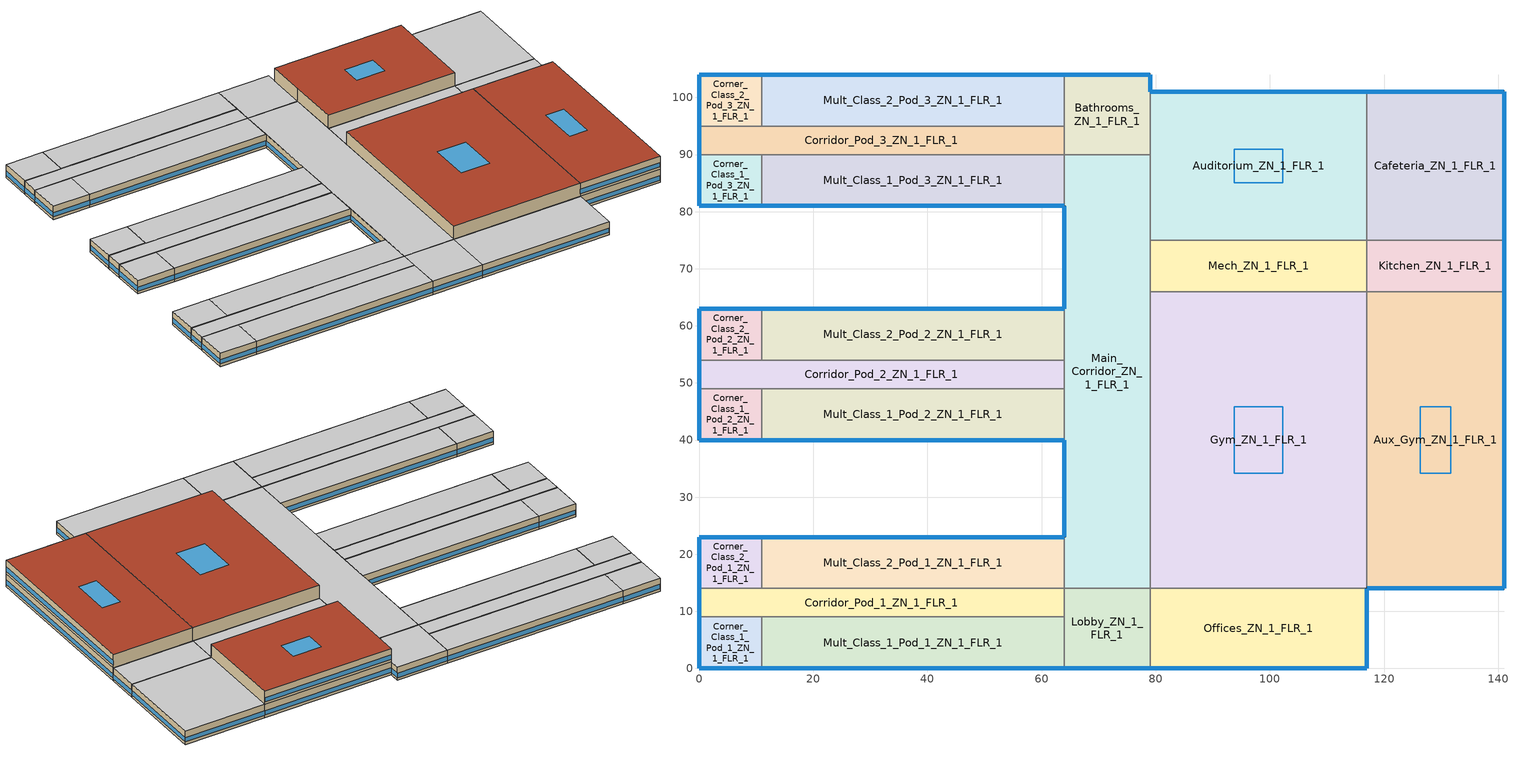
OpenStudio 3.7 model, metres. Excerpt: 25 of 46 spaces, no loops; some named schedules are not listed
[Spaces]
Kitchen_ZN_1_FLR_1
 floor foundation (BTAP-Grnd-Floor-Mass:U-0.757_std): 141,75 141,66 117,66 117,75 z0
 wall outside: 141,66 141,75 z0:4
 wall to Cafeteria_ZN_1_FLR_1: 141,75 117,75 z0:4
 wall to Aux_Gym_ZN_1_FLR_1: 117,66 141,66 z0:4
 wall to Mech_ZN_1_FLR_1: 117,75 117,66 z0:4
 window (BTAP-Ext-FixedWindow:U=0.220 SHGC=0.600): 141,66.03 141,74.97 z0.76:2.1
 ceiling to LIBRARY_MEDIA_CENTER_ZN_1_FLR_2: 141,66 141,75 117,75 117,66 z4
Gym_ZN_1_FLR_1
 floor foundation (BTAP-Grnd-Floor-Mass:U-0.757_std): 117,66 117,14 79,14 79,66 z0
 wall to Aux_Gym_ZN_1_FLR_1: 117,14 117,66 z4:8; 117,14 117,66 z0:4
 wall to Main_Corridor_ZN_1_FLR_1: 79,66 79,14 z0:4
 wall to Offices_ZN_1_FLR_1: 79,14 117,14 z0:4
 wall to Offices_ZN_1_FLR_2: 79,14 117,14 z4:8
 wall to Mech_ZN_1_FLR_2: 117,66 79,66 z4:8
 wall to Mech_ZN_1_FLR_1: 117,66 79,66 z0:4
 wall to Main_Corridor_ZN_1_FLR_2: 79,66 79,14 z4:8
 roof outside: 117,14 117,66 79,66 79,14 z8
 skylight (BTAP-Ext-Skylights:U=0.220 SHGC=0.600): 102.25,34.19 102.25,45.81 93.75,45.81 93.75,34.19 z8
Offices_ZN_1_FLR_1
 floor foundation (BTAP-Grnd-Floor-Mass:U-0.757_std): 117,14 117,0 79,0 79,14 z0
 wall outside: 79,0 117,0 117,14 z0:4
 wall to Lobby_ZN_1_FLR_1: 79,14 79,0 z0:4
 window (BTAP-Ext-FixedWindow:U=0.220 SHGC=0.600): 79.03,0 116.97,0 / 117,0.03 117,13.97 z0.76:2.1
 ceiling to Offices_ZN_1_FLR_2: 117,0 117,14 79,14 79,0 z4
Auditorium_ZN_1_FLR_1
 floor foundation (BTAP-Grnd-Floor-Mass:U-0.757_std): 117,101 117,75 79,75 79,101 z0
 wall outside: 117,101 79,101 z4:8; 117,101 79,101 z0:4
 wall to LIBRARY_MEDIA_CENTER_ZN_1_FLR_2: 117,75 117,101 z4:8
 wall to Main_Corridor_ZN_1_FLR_1: 79,90 79,75 z0:4
 wall to Cafeteria_ZN_1_FLR_1: 117,75 117,101 z0:4
 wall to Bathrooms_ZN_1_FLR_2: 79,101 79,90 z4:8
 wall to Bathrooms_ZN_1_FLR_1: 79,101 79,90 z0:4
 wall to Main_Corridor_ZN_1_FLR_2: 79,90 79,75 z4:8
 wall to Mech_ZN_1_FLR_2: 79,75 117,75 z4:8
 wall to Mech_ZN_1_FLR_1: 79,75 117,75 z0:4
 window (BTAP-Ext-FixedWindow:U=0.220 SHGC=0.600): 116.97,101 79.03,101 z0.76:2.1; 116.97,101 79.03,101 z4.76:6.1
 roof outside: 117,75 117,101 79,101 79,75 z8
 skylight (BTAP-Ext-Skylights:U=0.220 SHGC=0.600): 102.25,85.09 102.25,90.91 93.75,90.91 93.75,85.09 z8
Mult_Class_2_Pod_2_ZN_1_FLR_1
 floor foundation (BTAP-Grnd-Floor-Mass:U-0.757_std): 64,63 64,54 11,54 11,63 z0
 wall outside: 64,63 11,63 z0:4
 wall to Corner_Class_2_Pod_2_ZN_1_FLR_1: 11,63 11,54 z0:4
 wall to Corridor_Pod_2_ZN_1_FLR_1: 11,54 64,54 z0:4
 wall to Main_Corridor_ZN_1_FLR_1: 64,54 64,63 z0:4
 window (BTAP-Ext-FixedWindow:U=0.220 SHGC=0.600): 63.97,63 11.03,63 z0.76:2.1
 ceiling to Mult_Class_2_Pod_2_ZN_1_FLR_2: 64,54 64,63 11,63 11,54 z4
Aux_Gym_ZN_1_FLR_1
 floor foundation (BTAP-Grnd-Floor-Mass:U-0.757_std): 141,66 141,14 117,14 117,66 z0
 wall outside: 117,14 141,14 141,66 z0:4; 117,14 141,14 141,66 z4:8
 wall to LIBRARY_MEDIA_CENTER_ZN_1_FLR_2: 141,66 117,66 z4:8
 window (BTAP-Ext-FixedWindow:U=0.220 SHGC=0.600): 117.03,14 140.97,14 / 141,14.03 141,65.97 z0.76:2.1; 117.03,14 140.97,14 / 141,14.03 141,65.97 z4.76:6.1
 roof outside: 141,14 141,66 117,66 117,14 z8
 skylight (BTAP-Ext-Skylights:U=0.220 SHGC=0.600): 131.68,34.19 131.68,45.81 126.32,45.81 126.32,34.19 z8
Cafeteria_ZN_1_FLR_1
 floor foundation (BTAP-Grnd-Floor-Mass:U-0.757_std): 141,101 141,75 117,75 117,101 z0
 wall outside: 141,75 141,101 117,101 z0:4
 window (BTAP-Ext-FixedWindow:U=0.220 SHGC=0.600): 141,75.03 141,100.97 / 140.97,101 117.03,101 z0.76:2.1
 ceiling to LIBRARY_MEDIA_CENTER_ZN_1_FLR_2: 141,75 141,101 117,101 117,75 z4
Corner_Class_2_Pod_3_ZN_1_FLR_1
 floor foundation (BTAP-Grnd-Floor-Mass:U-0.757_std): 11,104 11,95 0,95 0,104 z0
 wall outside: 11,104 0,104 0,95 z0:4
 wall to Corridor_Pod_3_ZN_1_FLR_1: 0,95 11,95 z0:4
 wall to Mult_Class_2_Pod_3_ZN_1_FLR_1: 11,95 11,104 z0:4
 window (BTAP-Ext-FixedWindow:U=0.220 SHGC=0.600): 10.97,104 0.03,104 / 0,103.97 0,95.03 z0.76:2.1
 ceiling to Corner_Class_2_Pod_3_ZN_1_FLR_2: 11,95 11,104 0,104 0,95 z4
Mult_Class_1_Pod_1_ZN_1_FLR_1
 floor foundation (BTAP-Grnd-Floor-Mass:U-0.757_std): 64,9 64,0 11,0 11,9 z0
 wall outside: 11,0 64,0 z0:4
 wall to Lobby_ZN_1_FLR_1: 64,0 64,9 z0:4
 wall to Corner_Class_1_Pod_1_ZN_1_FLR_1: 11,9 11,0 z0:4
 wall to Corridor_Pod_1_ZN_1_FLR_1: 64,9 11,9 z0:4
 window (BTAP-Ext-FixedWindow:U=0.220 SHGC=0.600): 11.03,0 63.97,0 z0.76:2.1
 ceiling to Mult_Class_1_Pod_1_ZN_1_FLR_2: 64,0 64,9 11,9 11,0 z4
Corner_Class_1_Pod_1_ZN_1_FLR_1
 floor foundation (BTAP-Grnd-Floor-Mass:U-0.757_std): 11,9 11,0 0,0 0,9 z0
 wall outside: 0,9 0,0 11,0 z0:4
 wall to Corridor_Pod_1_ZN_1_FLR_1: 11,9 0,9 z0:4
 window (BTAP-Ext-FixedWindow:U=0.220 SHGC=0.600): 0.03,0 10.97,0 / 0,8.97 0,0.03 z0.76:2.1
 ceiling to Corner_Class_1_Pod_1_ZN_1_FLR_2: 11,0 11,9 0,9 0,0 z4
Corner_Class_1_Pod_2_ZN_1_FLR_1
 floor foundation (BTAP-Grnd-Floor-Mass:U-0.757_std): 11,49 11,40 0,40 0,49 z0
 wall outside: 0,49 0,40 11,40 z0:4
 wall to Mult_Class_1_Pod_2_ZN_1_FLR_1: 11,40 11,49 z0:4
 wall to Corridor_Pod_2_ZN_1_FLR_1: 11,49 0,49 z0:4
 window (BTAP-Ext-FixedWindow:U=0.220 SHGC=0.600): 0.03,40 10.97,40 / 0,48.97 0,40.03 z0.76:2.1
 ceiling to Corner_Class_1_Pod_2_ZN_1_FLR_2: 11,40 11,49 0,49 0,40 z4
Corridor_Pod_2_ZN_1_FLR_1
 floor foundation (BTAP-Grnd-Floor-Mass:U-0.757_std): 64,54 64,49 0,49 0,54 z0
 wall outside: 0,54 0,49 z0:4
 wall to Corner_Class_2_Pod_2_ZN_1_FLR_1: 11,54 0,54 z0:4
 wall to Main_Corridor_ZN_1_FLR_1: 64,49 64,54 z0:4
 wall to Mult_Class_1_Pod_2_ZN_1_FLR_1: 11,49 64,49 z0:4
 window (BTAP-Ext-FixedWindow:U=0.220 SHGC=0.600): 0,53.97 0,49.03 z0.76:2.11
 ceiling to Corridor_Pod_2_ZN_1_FLR_2: 64,49 64,54 0,54 0,49 z4
Corridor_Pod_1_ZN_1_FLR_1
 floor foundation (BTAP-Grnd-Floor-Mass:U-0.757_std): 64,14 64,9 0,9 0,14 z0
 wall outside: 0,14 0,9 z0:4
 wall to Mult_Class_2_Pod_1_ZN_1_FLR_1: 64,14 11,14 z0:4
 wall to Corner_Class_2_Pod_1_ZN_1_FLR_1: 11,14 0,14 z0:4
 wall to Lobby_ZN_1_FLR_1: 64,9 64,14 z0:4
 window (BTAP-Ext-FixedWindow:U=0.220 SHGC=0.600): 0,13.97 0,9.03 z0.76:2.11
 ceiling to Corridor_Pod_1_ZN_1_FLR_2: 64,9 64,14 0,14 0,9 z4
Main_Corridor_ZN_1_FLR_1
 floor foundation (BTAP-Grnd-Floor-Mass:U-0.757_std): 79,90 79,14 64,14 64,90 z0
 wall outside: 64,81 64,63 / 64,40 64,23 z0:4
 wall to Mult_Class_2_Pod_1_ZN_1_FLR_1: 64,23 64,14 z0:4
 wall to Lobby_ZN_1_FLR_1: 64,14 79,14 z0:4
 wall to Mult_Class_1_Pod_3_ZN_1_FLR_1: 64,90 64,81 z0:4
 wall to Mech_ZN_1_FLR_1: 79,66 79,75 z0:4
 wall to Mult_Class_1_Pod_2_ZN_1_FLR_1: 64,49 64,40 z0:4
 wall to Bathrooms_ZN_1_FLR_1: 79,90 64,90 z0:4
 window (BTAP-Ext-FixedWindow:U=0.220 SHGC=0.600): 64,39.97 64,23.03 / 64,80.97 64,63.03 z0.76:2.1
 ceiling to Main_Corridor_ZN_1_FLR_2: 79,14 79,90 64,90 64,14 z4
Bathrooms_ZN_1_FLR_1
 floor foundation (BTAP-Grnd-Floor-Mass:U-0.757_std): 79,104 79,90 64,90 64,104 z0
 wall outside: 79,101 79,104 64,104 z0:4
 wall to Corridor_Pod_3_ZN_1_FLR_1: 64,95 64,90 z0:4
 wall to Mult_Class_2_Pod_3_ZN_1_FLR_1: 64,104 64,95 z0:4
 window (BTAP-Ext-FixedWindow:U=0.220 SHGC=0.600): 79,101.03 79,103.97 z0.76:2.12; 78.97,104 64.03,104 z0.76:2.1
 ceiling to Bathrooms_ZN_1_FLR_2: 79,90 79,104 64,104 64,90 z4
Corridor_Pod_3_ZN_1_FLR_1
 floor foundation (BTAP-Grnd-Floor-Mass:U-0.757_std): 64,95 64,90 0,90 0,95 z0
 wall outside: 0,95 0,90 z0:4
 wall to Mult_Class_1_Pod_3_ZN_1_FLR_1: 11,90 64,90 z0:4
 wall to Corner_Class_1_Pod_3_ZN_1_FLR_1: 0,90 11,90 z0:4
 wall to Mult_Class_2_Pod_3_ZN_1_FLR_1: 64,95 11,95 z0:4
 window (BTAP-Ext-FixedWindow:U=0.220 SHGC=0.600): 0,94.97 0,90.03 z0.76:2.11
 ceiling to Corridor_Pod_3_ZN_1_FLR_2: 64,90 64,95 0,95 0,90 z4
Mult_Class_1_Pod_3_ZN_1_FLR_1
 floor foundation (BTAP-Grnd-Floor-Mass:U-0.757_std): 64,90 64,81 11,81 11,90 z0
 wall outside: 11,81 64,81 z0:4
 wall to Corner_Class_1_Pod_3_ZN_1_FLR_1: 11,90 11,81 z0:4
 window (BTAP-Ext-FixedWindow:U=0.220 SHGC=0.600): 11.03,81 63.97,81 z0.76:2.1
 ceiling to Mult_Class_1_Pod_3_ZN_1_FLR_2: 64,81 64,90 11,90 11,81 z4
Mult_Class_2_Pod_1_ZN_1_FLR_1
 floor foundation (BTAP-Grnd-Floor-Mass:U-0.757_std): 64,23 64,14 11,14 11,23 z0
 wall outside: 64,23 11,23 z0:4
 wall to Corner_Class_2_Pod_1_ZN_1_FLR_1: 11,23 11,14 z0:4
 window (BTAP-Ext-FixedWindow:U=0.220 SHGC=0.600): 63.97,23 11.03,23 z0.76:2.1
 ceiling to Mult_Class_2_Pod_1_ZN_1_FLR_2: 64,14 64,23 11,23 11,14 z4
Lobby_ZN_1_FLR_1
 floor foundation (BTAP-Grnd-Floor-Mass:U-0.757_std): 79,14 79,0 64,0 64,14 z0
 wall outside: 64,0 79,0 z0:4
 window (BTAP-Ext-FixedWindow:U=0.220 SHGC=0.600): 64.03,0 78.97,0 z0.76:2.1
 ceiling to Lobby_ZN_1_FLR_2: 79,0 79,14 64,14 64,0 z4
Mult_Class_2_Pod_3_ZN_1_FLR_1
 floor foundation (BTAP-Grnd-Floor-Mass:U-0.757_std): 64,104 64,95 11,95 11,104 z0
 wall outside: 64,104 11,104 z0:4
 window (BTAP-Ext-FixedWindow:U=0.220 SHGC=0.600): 63.97,104 11.03,104 z0.76:2.1
 ceiling to Mult_Class_2_Pod_3_ZN_1_FLR_2: 64,95 64,104 11,104 11,95 z4
Corner_Class_2_Pod_2_ZN_1_FLR_1
 floor foundation (BTAP-Grnd-Floor-Mass:U-0.757_std): 11,63 11,54 0,54 0,63 z0
 wall outside: 11,63 0,63 0,54 z0:4
 window (BTAP-Ext-FixedWindow:U=0.220 SHGC=0.600): 10.97,63 0.03,63 / 0,62.97 0,54.03 z0.76:2.1
 ceiling to Corner_Class_2_Pod_2_ZN_1_FLR_2: 11,54 11,63 0,63 0,54 z4
Corner_Class_2_Pod_1_ZN_1_FLR_1
 floor foundation (BTAP-Grnd-Floor-Mass:U-0.757_std): 11,23 11,14 0,14 0,23 z0
 wall outside: 11,23 0,23 0,14 z0:4
 window (BTAP-Ext-FixedWindow:U=0.220 SHGC=0.600): 10.97,23 0.03,23 / 0,22.97 0,14.03 z0.76:2.1
 ceiling to Corner_Class_2_Pod_1_ZN_1_FLR_2: 11,14 11,23 0,23 0,14 z4
Mech_ZN_1_FLR_1
 floor foundation (BTAP-Grnd-Floor-Mass:U-0.757_std): 117,75 117,66 79,66 79,75 z0
 ceiling to Mech_ZN_1_FLR_2: 117,66 117,75 79,75 79,66 z4
Corner_Class_1_Pod_3_ZN_1_FLR_1
 floor foundation (BTAP-Grnd-Floor-Mass:U-0.757_std): 11,90 11,81 0,81 0,90 z0
 wall outside: 0,90 0,81 11,81 z0:4
 window (BTAP-Ext-FixedWindow:U=0.220 SHGC=0.600): 0.03,81 10.97,81 / 0,89.97 0,81.03 z0.76:2.1
 ceiling to Corner_Class_1_Pod_3_ZN_1_FLR_2: 11,81 11,90 0,90 0,81 z4
Mult_Class_1_Pod_2_ZN_1_FLR_1
 floor foundation (BTAP-Grnd-Floor-Mass:U-0.757_std): 64,49 64,40 11,40 11,49 z0
 wall outside: 11,40 64,40 z0:4
 window (BTAP-Ext-FixedWindow:U=0.220 SHGC=0.600): 11.03,40 63.97,40 z0.76:2.1
 ceiling to Mult_Class_1_Pod_2_ZN_1_FLR_2: 64,40 64,49 11,49 11,40 z4
[Site]
Calgary Intl AP_AB_CAN: Latitude {deg}=51.11; Longitude {deg}=-114.02; Time Zone {hr}=-7; Elevation {m}=1084.1; Terrain=City
[Building]
SecondarySchool: North Axis {deg}=0; Default Construction Set=BTAP-Mass at hdd = 5000.0; Standards Number of Stories=2; Standards Number of Above Ground Stories=2; Standards Template=NECB2011; Standards Building Type=SecondarySchool
[ClimateZones]
Climate Zone Institution Name 1=ASHRAE; Climate Zone Document Name 1=ANSI/ASHRAE Standard 169; Climate Zone Document Year 1=2006; Climate Zone Value 1=7
[Site:WaterMainsTemperature]
Calculation Method=Correlation; Annual Average Outdoor Air Temperature {C}=4.69167; Maximum Difference In Monthly Average Outdoor Air Temperatures {deltaC}=24.6
[Site:GroundTemperature:BuildingSurface]
19.527, 19.502, 19.536, 19.598, 20.002, 21.64, 22.225, 22.375, 21.449, 20.121, 19.802, 19.633
[SizingPeriod:DesignDay] Barometric Pressure {Pa}=88961; Rain Indicator=No; Snow Indicator=No; Day of Month=21; Daylight Saving Time Indicator=No; Humidity Condition Type=Wetbulb; Dry-Bulb Temperature Range Modifier Type=DefaultMultipliers
Name | Maximum Dry-Bulb Temperature {C} | Daily Dry-Bulb Temperature Range {deltaC} | Wind Speed {m/s} | Wind Direction {deg} | Month | Day Type | Wetbulb or DewPoint at Maximum Dry-Bulb {C} | Solar Model Indicator | ASHRAE Clear Sky Optical Depth for Beam Irradiance | ASHRAE Clear Sky Optical Depth for Diffuse Irradiance | Sky Clearness
Calgary Intl AP Ann Clg .4% Condns DB=>MWB | 28.8 | 12.3 | 4.5 | 160 | 7 | SummerDesignDay | 16 | ASHRAETau | 0.34 | 2.419
Calgary Intl AP Ann Clg .4% Condns WB=>MDB | 25.5 | 12.3 | 4.5 | 160 | 7 | SummerDesignDay | 17.8 | ASHRAETau | 0.34 | 2.419
Calgary Intl AP Ann Htg 99.6% Condns DB | -27.7 | 0 | 2.7 | 200 | 1 | WinterDesignDay | -27.7 | ASHRAEClearSky |  |  | 0
[Site:GroundTemperature:Shallow]
-1.6, -5.4, -6.4, -5.5, -0.4, 5.3, 10.8, 14.7, 15.8, 14, 9.5, 4
[Site:GroundTemperature:Deep]
4, 1.3, -0.4, -0.9, 0.1, 2.3, 5.2, 8, 9.9, 10.3, 9.2, 7
[Site:GroundTemperature:FCfactorMethod]
January Ground Temperature {C}=5.5; February Ground Temperature {C}=-2; March Ground Temperature {C}=-7.6; April Ground Temperature {C}=-6.3; May Ground Temperature {C}=-6.6; June Ground Temperature {C}=-0.3; July Ground Temperature {C}=4.9; August Ground Temperature {C}=10.2; September Ground Temperature {C}=13.8; October Ground Temperature {C}=17; November Ground Temperature {C}=16.6; December Ground Temperature {C}=11.1
[Material:NoMass] Roughness=Smooth; Thermal Absorptance=0.9; Solar Absorptance=0.7
Name | Thermal Resistance {m2-K/W} | Visible Absorptance
Typical Carpet Pad; Typical Carpet Pad 1 | 0.21648 | 0.8
Typical Insulation 1 | 5.91238 | 0.7
Typical Insulation 2 | 4.49096 | 0.7
Typical Insulation 3 | 6.17282 | 0.7
Typical Carpet Pad 2 | 1.25503 | 0.8
Typical Carpet Pad 3; Typical Carpet Pad 4 | 3.45515 | 0.8
Typical Insulation 4 | 0.454528 | 0.7
Typical Insulation 5 | 0.454545 | 0.7
[Material]
Name | Roughness | Thickness {m} | Conductivity {W/m-K} | Density {kg/m3} | Specific Heat {J/kg-K} | Thermal Absorptance | Solar Absorptance | Visible Absorptance
G05 25mm wood | MediumSmooth | 0.0254 | 0.15 | 608 | 1630 | 0.9 | 0.5 | 0.5
100mm Normalweight concrete floor 1 | MediumSmooth | 0.1016 | 2.31 | 2322 | 832
G01 13mm gypsum board 1 | Smooth | 0.0127 | 0.16 | 800 | 1090 | 0.9 | 0.7 | 0.5
4 in. Normalweight Concrete Floor 1 | MediumRough | 0.1016 | 2.31 | 2322 | 832 | 0.9 | 0.7 | 0.7
1IN Stucco 1 | Smooth | 0.0253 | 0.6918 | 1858 | 837 | 0.9 | 0.7 | 0.92
8IN CONCRETE HW RefBldg 1 | Rough | 0.2032 | 1.311 | 2240 | 836.8 | 0.9 | 0.7 | 0.7
1/2IN Gypsum 1 | Smooth | 0.0127 | 0.16 | 784.9 | 830 | 0.9 | 0.4 | 0.4
Metal Roof Surface 1; F08 Metal surface 1 | Smooth | 0.0008 | 45.28 | 7824 | 500 | 0.9 | 0.7 | 0.7
6 in. Normalweight Concrete Floor 1; 6 in. Normalweight Concrete Floor 2; 6 in. Normalweight Concrete Floor 3 | MediumRough | 0.1524 | 2.31 | 2322 | 832 | 0.9 | 0.7 | 0.7
Expanded Polystyrene | MediumSmooth | 0.0363959 | 0.029 | 29 | 1210
[Construction]
BTAP-Int-Partition; BTAP-Int-Door: G05 25mm wood
BTAP-Int-Floor: 100mm Normalweight concrete floor 1, Typical Carpet Pad
BTAP-Int-Wall: G01 13mm gypsum board 1, G01 13mm gypsum board 1
BTAP-Int-Ceiling: Typical Carpet Pad, 100mm Normalweight concrete floor 1
BTAP-Int-Window: SimpleGlazing
BTAP-Ext-Floor-Mass:U-0.162: Typical Insulation 1, 4 in. Normalweight Concrete Floor 1, Typical Carpet Pad 1
BTAP-Ext-Wall-Mass:U-0.21: 1IN Stucco 1, 8IN CONCRETE HW RefBldg 1, Typical Insulation 2, 1/2IN Gypsum 1
BTAP-Ext-Roof-Metal:U-0.162: Metal Roof Surface 1, Typical Insulation 3
BTAP-Grnd-Floor-Mass:U-0.757: 6 in. Normalweight Concrete Floor 1, Typical Carpet Pad 2
BTAP-Grnd-Wall-Mass:U-0.284: 6 in. Normalweight Concrete Floor 2, Typical Carpet Pad 3
BTAP-Grnd-Roof-Mass:U-0.284: 6 in. Normalweight Concrete Floor 3, Typical Carpet Pad 4
BTAP-Ext-FixedWindow:U=0.220 SHGC=0.600; BTAP-Ext-GlassDoors:U=0.220 SHGC=0.600; BTAP-Ext-Skylights:U=0.220 SHGC=0.600; BTAP-Ext-DaylightDomes:U=0.220 SHGC=0.600; BTAP-Ext-DaylightDiffuser:U=0.220 SHGC=0.600: SimpleGlazing:U=0.220 SHGC=0.600
BTAP-Ext-Door:U-2.2: F08 Metal surface 1, Typical Insulation 4
BTAP-Ext-OverHeadDoor:U-2.2: Typical Insulation 5
BTAP-Grnd-Floor-Mass:U-0.757_std: 6 in. Normalweight Concrete Floor 1, Expanded Polystyrene
[DefaultConstructionSet]
BTAP-Mass at hdd = 5000.0: Default Exterior Surface Constructions=BTAP-Mass at hdd = 5000.0; Default Interior Surface Constructions=Default Surface Constructions 2; Default Ground Contact Surface Constructions=BTAP-Mass at hdd = 5000.0 1; Default Exterior SubSurface Constructions=BTAP-Mass at hdd = 5000.0; Default Interior SubSurface Constructions=Default Sub Surface Constructions 2; Interior Partition Construction=BTAP-Int-Partition
[DefaultSurfaceConstructions]
Name | Floor Construction | Wall Construction | Roof Ceiling Construction
Default Surface Constructions 2 | BTAP-Int-Floor | BTAP-Int-Wall | BTAP-Int-Ceiling
BTAP-Mass at hdd = 5000.0 | BTAP-Ext-Floor-Mass:U-0.162 | BTAP-Ext-Wall-Mass:U-0.21 | BTAP-Ext-Roof-Metal:U-0.162
BTAP-Mass at hdd = 5000.0 1 | BTAP-Grnd-Floor-Mass:U-0.757 | BTAP-Grnd-Wall-Mass:U-0.284 | BTAP-Grnd-Roof-Mass:U-0.284
[DefaultSubSurfaceConstructions]
Name | Fixed Window Construction | Operable Window Construction | Door Construction | Glass Door Construction | Overhead Door Construction | Skylight Construction | Tubular Daylight Dome Construction | Tubular Daylight Diffuser Construction
Default Sub Surface Constructions 2 | BTAP-Int-Window | BTAP-Int-Window | BTAP-Int-Door
BTAP-Mass at hdd = 5000.0 | BTAP-Ext-FixedWindow:U=0.220 SHGC=0.600 | BTAP-Ext-FixedWindow:U=0.220 SHGC=0.600 | BTAP-Ext-Door:U-2.2 | BTAP-Ext-GlassDoors:U=0.220 SHGC=0.600 | BTAP-Ext-OverHeadDoor:U-2.2 | BTAP-Ext-Skylights:U=0.220 SHGC=0.600 | BTAP-Ext-DaylightDomes:U=0.220 SHGC=0.600 | BTAP-Ext-DaylightDiffuser:U=0.220 SHGC=0.600
[WindowMaterial:SimpleGlazingSystem] U-Factor {W/m2-K}=2.2; Solar Heat Gain Coefficient=0.6; Visible Transmittance=0.21
SimpleGlazing; SimpleGlazing:U=0.220 SHGC=0.600
[Space] Building Story=Building Story 1; Part of Total Floor Area=Yes; Volume {m3}=Autocalculate
Name | Space Type | Thermal Zone
Kitchen_ZN_1_FLR_1 | Space Function Food preparation | ALL_ST=Food preparation_FL=Building Story 1_SCH=B
Corner_Class_1_Pod_2_ZN_1_FLR_1; Corner_Class_1_Pod_1_ZN_1_FLR_1; Corner_Class_1_Pod_3_ZN_1_FLR_1 | Space Function Classroom/lecture/training | ALL_ST=Classroom/lecture/training_FL=Building Story 1_SCH=D 3
Gym_ZN_1_FLR_1 | Space Function Gym - play | ALL_ST=Gym - play_FL=Building Story 1_SCH=B 1
Offices_ZN_1_FLR_1 | Space Function Office - enclosed | ALL_ST=Office - enclosed_FL=Building Story 1_SCH=A
Auditorium_ZN_1_FLR_1 | Space Function Audience - auditorium | ALL_ST=Audience - auditorium_FL=Building Story 1_SCH=C
Mult_Class_2_Pod_2_ZN_1_FLR_1; Mult_Class_2_Pod_1_ZN_1_FLR_1; Mult_Class_2_Pod_3_ZN_1_FLR_1 | Space Function Classroom/lecture/training | ALL_ST=Classroom/lecture/training_FL=Building Story 1_SCH=D
Aux_Gym_ZN_1_FLR_1 | Space Function Gym - play | ALL_ST=Gym - play_FL=Building Story 1_SCH=B
Mult_Class_1_Pod_2_ZN_1_FLR_1; Mult_Class_1_Pod_3_ZN_1_FLR_1; Mult_Class_1_Pod_1_ZN_1_FLR_1 | Space Function Classroom/lecture/training | ALL_ST=Classroom/lecture/training_FL=Building Story 1_SCH=D 2
Cafeteria_ZN_1_FLR_1 | Space Function Conf./meet./multi-purpose | ALL_ST=Conf./meet./multi-purpose_FL=Building Story 1_SCH=C
Mech_ZN_1_FLR_1 | Space Function Electrical/Mechanical-sch-D | WILD_ST=Electrical/Mechanical-sch-D_FL=Building Story 1_SCH=D
Corridor_Pod_1_ZN_1_FLR_1; Corridor_Pod_3_ZN_1_FLR_1; Corridor_Pod_2_ZN_1_FLR_1 | Space Function Corr. >= 2.4m wide-sch-D | WILD_ST=Corr. >= 2.4m wide-sch-D_FL=Building Story 1_SCH=D
Corner_Class_2_Pod_3_ZN_1_FLR_1; Corner_Class_2_Pod_1_ZN_1_FLR_1; Corner_Class_2_Pod_2_ZN_1_FLR_1 | Space Function Classroom/lecture/training | ALL_ST=Classroom/lecture/training_FL=Building Story 1_SCH=D 1
Main_Corridor_ZN_1_FLR_1 | Space Function Corr. >= 2.4m wide-sch-D | WILD_ST=Corr. >= 2.4m wide-sch-D_FL=Building Story 1_SCH=D 1
Bathrooms_ZN_1_FLR_1 | Space Function Washroom-sch-D | WET_ST=Washroom-sch-D_FL=Building Story 1_SCHD
Lobby_ZN_1_FLR_1 | Space Function Lobby - other | ALL_ST=Lobby - other_FL=Building Story 1_SCH=C
[BuildingStory]
Building Story 1: Nominal Z Coordinate {m}=0
[SpaceType] Standards Building Type=Space Function
Name | Default Schedule Set | Design Specification Outdoor Air Object | Standards Space Type
Space Function Audience - auditorium | Space Function Audience - auditorium Schedule Set | Space Function Audience - auditorium Ventilation | Audience - auditorium
Space Function Gym - play | Space Function Gym - play Schedule Set | Space Function Gym - play Ventilation | Gym - play
Space Function Washroom-sch-D | Space Function Washroom-sch-D Schedule Set | Space Function Washroom-sch-D Ventilation | Washroom-sch-D
Space Function Conf./meet./multi-purpose | Space Function Conf./meet./multi-purpose Schedule Set | Space Function Conf./meet./multi-purpose Ventilation | Conf./meet./multi-purpose
Space Function Classroom/lecture/training | Space Function Classroom/lecture/training Schedule Set | Space Function Classroom/lecture/training Ventilation | Classroom/lecture/training
Space Function Corr. >= 2.4m wide-sch-D | Space Function Corr. >= 2.4m wide-sch-D Schedule Set | Space Function Corr. >= 2.4m wide-sch-D Ventilation | Corr. >= 2.4m wide-sch-D
Space Function Food preparation | Space Function Food preparation Schedule Set | Space Function Food preparation Ventilation | Food preparation
Space Function Lobby - other | Space Function Lobby - other Schedule Set | Space Function Lobby - other Ventilation | Lobby - other
Space Function Electrical/Mechanical-sch-D | Space Function Electrical/Mechanical-sch-D Schedule Set | Space Function Electrical/Mechanical-sch-D Ventilation | Electrical/Mechanical-sch-D
Space Function Office - enclosed | Space Function Office - enclosed Schedule Set | Space Function Office - enclosed Ventilation | Office - enclosed
[People:Definition] Number of People Calculation Method=People/Area; Fraction Radiant=0.3
Name | People per Space Floor Area {person/m2}
Space Function Audience - auditorium People Definition; Space Function Conf./meet./multi-purpose People Definition; Space Function Gym - play People Definition | 0.199993
Space Function Classroom/lecture/training People Definition | 0.133365
Space Function Corr. >= 2.4m wide-sch-D People Definition | 0.0100104
Space Function Electrical/Mechanical-sch-D People Definition | 0.0049514
Space Function Food preparation People Definition; Space Function Office - enclosed People Definition | 0.0500522
Space Function Lobby - other People Definition | 0.0999967
Space Function Washroom-sch-D People Definition | 0.0333681
[People] Work Efficiency Schedule=Work Efficiency Schedule; Clothing Insulation Schedule=Clothing Schedule; Air Velocity Schedule=Air Velocity Schedule; Multiplier=1
Name | People Definition | Space or SpaceType
Space Function Audience - auditorium People | Space Function Audience - auditorium People Definition | Space Function Audience - auditorium
Space Function Classroom/lecture/training People | Space Function Classroom/lecture/training People Definition | Space Function Classroom/lecture/training
Space Function Conf./meet./multi-purpose People | Space Function Conf./meet./multi-purpose People Definition | Space Function Conf./meet./multi-purpose
Space Function Corr. >= 2.4m wide-sch-D People | Space Function Corr. >= 2.4m wide-sch-D People Definition | Space Function Corr. >= 2.4m wide-sch-D
Space Function Electrical/Mechanical-sch-D People | Space Function Electrical/Mechanical-sch-D People Definition | Space Function Electrical/Mechanical-sch-D
Space Function Food preparation People | Space Function Food preparation People Definition | Space Function Food preparation
Space Function Gym - play People | Space Function Gym - play People Definition | Space Function Gym - play
Space Function Lobby - other People | Space Function Lobby - other People Definition | Space Function Lobby - other
Space Function Office - enclosed People | Space Function Office - enclosed People Definition | Space Function Office - enclosed
Space Function Washroom-sch-D People | Space Function Washroom-sch-D People Definition | Space Function Washroom-sch-D
[Lights:Definition] Design Level Calculation Method=Watts/Area; Fraction Radiant=0.5; Fraction Visible=0.2
Name | Watts per Space Floor Area {W/m2}
Space Function Audience - auditorium Lights Definition | 8.49993
Space Function Classroom/lecture/training Lights Definition | 11.9699
Space Function Conf./meet./multi-purpose Lights Definition | 11.8799
Space Function Corr. >= 2.4m wide-sch-D Lights Definition | 7.09994
Space Function Electrical/Mechanical-sch-D Lights Definition | 13.2999
Space Function Food preparation Lights Definition | 10.6999
Space Function Gym - play Lights Definition | 12.8999
Space Function Lobby - other Lights Definition | 9.69992
Space Function Office - enclosed Lights Definition | 11.8999
Space Function Washroom-sch-D Lights Definition | 9.44992
[Lights] Fraction Replaceable=1
Name | Lights Definition | Space or SpaceType
Space Function Audience - auditorium Lights | Space Function Audience - auditorium Lights Definition | Space Function Audience - auditorium
Space Function Classroom/lecture/training Lights | Space Function Classroom/lecture/training Lights Definition | Space Function Classroom/lecture/training
Space Function Conf./meet./multi-purpose Lights | Space Function Conf./meet./multi-purpose Lights Definition | Space Function Conf./meet./multi-purpose
Space Function Corr. >= 2.4m wide-sch-D Lights | Space Function Corr. >= 2.4m wide-sch-D Lights Definition | Space Function Corr. >= 2.4m wide-sch-D
Space Function Electrical/Mechanical-sch-D Lights | Space Function Electrical/Mechanical-sch-D Lights Definition | Space Function Electrical/Mechanical-sch-D
Space Function Food preparation Lights | Space Function Food preparation Lights Definition | Space Function Food preparation
Space Function Gym - play Lights | Space Function Gym - play Lights Definition | Space Function Gym - play
Space Function Lobby - other Lights | Space Function Lobby - other Lights Definition | Space Function Lobby - other
Space Function Office - enclosed Lights | Space Function Office - enclosed Lights Definition | Space Function Office - enclosed
Space Function Washroom-sch-D Lights | Space Function Washroom-sch-D Lights Definition | Space Function Washroom-sch-D
[ElectricEquipment:Definition] Design Level Calculation Method=Watts/Area; Fraction Radiant=0.5
Name | Watts per Space Floor Area {W/m2}
Space Function Audience - auditorium Elec Equip Definition | 2.49998
Space Function Classroom/lecture/training Elec Equip Definition | 4.99996
Space Function Conf./meet./multi-purpose Elec Equip Definition; Space Function Electrical/Mechanical-sch-D Elec Equip Definition; Space Function Lobby - other Elec Equip Definition; Space Function Washroom-sch-D Elec Equip Definition | 0.999992
Space Function Food preparation Elec Equip Definition | 9.99992
Space Function Gym - play Elec Equip Definition | 1.49999
Space Function Office - enclosed Elec Equip Definition | 7.49994
[ElectricEquipment]
Name | Electric Equipment Definition | Space or SpaceType
Space Function Audience - auditorium Elec Equip | Space Function Audience - auditorium Elec Equip Definition | Space Function Audience - auditorium
Space Function Classroom/lecture/training Elec Equip | Space Function Classroom/lecture/training Elec Equip Definition | Space Function Classroom/lecture/training
Space Function Conf./meet./multi-purpose Elec Equip | Space Function Conf./meet./multi-purpose Elec Equip Definition | Space Function Conf./meet./multi-purpose
Space Function Electrical/Mechanical-sch-D Elec Equip | Space Function Electrical/Mechanical-sch-D Elec Equip Definition | Space Function Electrical/Mechanical-sch-D
Space Function Food preparation Elec Equip | Space Function Food preparation Elec Equip Definition | Space Function Food preparation
Space Function Gym - play Elec Equip | Space Function Gym - play Elec Equip Definition | Space Function Gym - play
Space Function Lobby - other Elec Equip | Space Function Lobby - other Elec Equip Definition | Space Function Lobby - other
Space Function Office - enclosed Elec Equip | Space Function Office - enclosed Elec Equip Definition | Space Function Office - enclosed
Space Function Washroom-sch-D Elec Equip | Space Function Washroom-sch-D Elec Equip Definition | Space Function Washroom-sch-D
[DesignSpecification:OutdoorAir] Outdoor Air Method=Sum
Name | Outdoor Air Flow per Person {m3/s-person} | Outdoor Air Flow per Floor Area {m3/s-m2}
Space Function Audience - auditorium Ventilation | 0.0571519
Space Function Classroom/lecture/training Ventilation | 0.0285682
Space Function Conf./meet./multi-purpose Ventilation | 0.0190506
Space Function Corr. >= 2.4m wide-sch-D Ventilation; Space Function Electrical/Mechanical-sch-D Ventilation |  | 0.000254
Space Function Food preparation Ventilation | 0.0304482
Space Function Gym - play Ventilation | 0.0152405
Space Function Lobby - other Ventilation | 0.152405
Space Function Office - enclosed Ventilation | 0.0142092
Space Function Washroom-sch-D Ventilation | 0.228362
[DefaultScheduleSet] People Activity Level Schedule=NECB-Activity; Infiltration Schedule=Always On
Name | Number of People Schedule | Lighting Schedule | Electric Equipment Schedule
Space Function Audience - auditorium Schedule Set; Space Function Conf./meet./multi-purpose Schedule Set; Space Function Lobby - other Schedule Set | NECB-C-Occupancy | NECB-C-Lighting | NECB-C-Electric-Equipment
Space Function Classroom/lecture/training Schedule Set; Space Function Corr. >= 2.4m wide-sch-D Schedule Set; Space Function Electrical/Mechanical-sch-D Schedule Set; Space Function Washroom-sch-D Schedule Set | NECB-D-Occupancy | NECB-D-Lighting | NECB-D-Electric-Equipment
Space Function Food preparation Schedule Set; Space Function Gym - play Schedule Set | NECB-B-Occupancy | NECB-B-Lighting | NECB-B-Electric-Equipment
Space Function Office - enclosed Schedule Set | NECB-A-Occupancy | NECB-A-Lighting | NECB-A-Electric-Equipment
[ThermostatSetpoint:DualSetpoint]
Name | Heating Setpoint Temperature Schedule | Cooling Setpoint Temperature Schedule
Space Function Washroom-sch-D Thermostat 5; Space Function Classroom/lecture/training Thermostat 52; Space Function Classroom/lecture/training Thermostat 54; Space Function Classroom/lecture/training Thermostat 55; Space Function Classroom/lecture/training Thermostat 56; Space Function Corr. >= 2.4m wide-sch-D Thermostat 17; Space Function Corr. >= 2.4m wide-sch-D Thermostat 18; Space Function Electrical/Mechanical-sch-D Thermostat 5 | NECB-D-Thermostat Setpoint-Heating | NECB-D-Thermostat Setpoint-Cooling
Space Function Gym - play Thermostat 5; Space Function Food preparation Thermostat 3; Space Function Gym - play Thermostat 6 | NECB-B-Thermostat Setpoint-Heating | NECB-B-Thermostat Setpoint-Cooling
Space Function Audience - auditorium Thermostat 3; Space Function Lobby - other Thermostat 6; Space Function Conf./meet./multi-purpose Thermostat 3 | NECB-C-Thermostat Setpoint-Heating | NECB-C-Thermostat Setpoint-Cooling
Space Function Office - enclosed Thermostat 6 | NECB-A-Thermostat Setpoint-Heating | NECB-A-Thermostat Setpoint-Cooling
[SpaceInfiltration:DesignFlowRate] Schedule=Always On Discrete; Design Flow Rate Calculation Method=Flow/ExteriorArea; Flow per Exterior Surface Area {m3/s-m2}=0.00025; Constant Term Coefficient=0; Temperature Term Coefficient=0; Velocity Term Coefficient=0.224; Velocity Squared Term Coefficient=0
Name | Space or SpaceType
Auditorium_ZN_1_FLR_1 Infiltration | Auditorium_ZN_1_FLR_1
Aux_Gym_ZN_1_FLR_1 Infiltration | Aux_Gym_ZN_1_FLR_1
Bathrooms_ZN_1_FLR_1 Infiltration | Bathrooms_ZN_1_FLR_1
Cafeteria_ZN_1_FLR_1 Infiltration | Cafeteria_ZN_1_FLR_1
Corner_Class_1_Pod_1_ZN_1_FLR_1 Infiltration | Corner_Class_1_Pod_1_ZN_1_FLR_1
Corner_Class_1_Pod_2_ZN_1_FLR_1 Infiltration | Corner_Class_1_Pod_2_ZN_1_FLR_1
Corner_Class_1_Pod_3_ZN_1_FLR_1 Infiltration | Corner_Class_1_Pod_3_ZN_1_FLR_1
Corner_Class_2_Pod_1_ZN_1_FLR_1 Infiltration | Corner_Class_2_Pod_1_ZN_1_FLR_1
Corner_Class_2_Pod_2_ZN_1_FLR_1 Infiltration | Corner_Class_2_Pod_2_ZN_1_FLR_1
Corner_Class_2_Pod_3_ZN_1_FLR_1 Infiltration | Corner_Class_2_Pod_3_ZN_1_FLR_1
Corridor_Pod_1_ZN_1_FLR_1 Infiltration | Corridor_Pod_1_ZN_1_FLR_1
Corridor_Pod_2_ZN_1_FLR_1 Infiltration | Corridor_Pod_2_ZN_1_FLR_1
Corridor_Pod_3_ZN_1_FLR_1 Infiltration | Corridor_Pod_3_ZN_1_FLR_1
Gym_ZN_1_FLR_1 Infiltration | Gym_ZN_1_FLR_1
Kitchen_ZN_1_FLR_1 Infiltration | Kitchen_ZN_1_FLR_1
Lobby_ZN_1_FLR_1 Infiltration | Lobby_ZN_1_FLR_1
Main_Corridor_ZN_1_FLR_1 Infiltration | Main_Corridor_ZN_1_FLR_1
Mult_Class_1_Pod_1_ZN_1_FLR_1 Infiltration | Mult_Class_1_Pod_1_ZN_1_FLR_1
Mult_Class_1_Pod_2_ZN_1_FLR_1 Infiltration | Mult_Class_1_Pod_2_ZN_1_FLR_1
Mult_Class_1_Pod_3_ZN_1_FLR_1 Infiltration | Mult_Class_1_Pod_3_ZN_1_FLR_1
Mult_Class_2_Pod_1_ZN_1_FLR_1 Infiltration | Mult_Class_2_Pod_1_ZN_1_FLR_1
Mult_Class_2_Pod_2_ZN_1_FLR_1 Infiltration | Mult_Class_2_Pod_2_ZN_1_FLR_1
Mult_Class_2_Pod_3_ZN_1_FLR_1 Infiltration | Mult_Class_2_Pod_3_ZN_1_FLR_1
Offices_ZN_1_FLR_1 Infiltration | Offices_ZN_1_FLR_1
[ThermalZone] Use Ideal Air Loads=No
WET_ST=Washroom-sch-D_FL=Building Story 1_SCHD: Thermostat=Space Function Washroom-sch-D Thermostat 5
ALL_ST=Gym - play_FL=Building Story 1_SCH=B: Thermostat=Space Function Gym - play Thermostat 5; Primary Daylighting Control=Aux_Gym_ZN_1_FLR_1 daylighting control; Fraction of Zone Controlled by Primary Daylighting Control=1
ALL_ST=Audience - auditorium_FL=Building Story 1_SCH=C: Thermostat=Space Function Audience - auditorium Thermostat 3
ALL_ST=Classroom/lecture/training_FL=Building Story 1_SCH=D: Thermostat=Space Function Classroom/lecture/training Thermostat 52
ALL_ST=Lobby - other_FL=Building Story 1_SCH=C: Thermostat=Space Function Lobby - other Thermostat 6
ALL_ST=Office - enclosed_FL=Building Story 1_SCH=A: Thermostat=Space Function Office - enclosed Thermostat 6; Primary Daylighting Control=Offices_ZN_1_FLR_1 daylighting control; Fraction of Zone Controlled by Primary Daylighting Control=1
ALL_ST=Food preparation_FL=Building Story 1_SCH=B: Thermostat=Space Function Food preparation Thermostat 3
ALL_ST=Gym - play_FL=Building Story 1_SCH=B 1: Thermostat=Space Function Gym - play Thermostat 6
ALL_ST=Classroom/lecture/training_FL=Building Story 1_SCH=D 1: Thermostat=Space Function Classroom/lecture/training Thermostat 54
ALL_ST=Classroom/lecture/training_FL=Building Story 1_SCH=D 2: Thermostat=Space Function Classroom/lecture/training Thermostat 55
ALL_ST=Classroom/lecture/training_FL=Building Story 1_SCH=D 3: Thermostat=Space Function Classroom/lecture/training Thermostat 56
ALL_ST=Conf./meet./multi-purpose_FL=Building Story 1_SCH=C: Thermostat=Space Function Conf./meet./multi-purpose Thermostat 3
WILD_ST=Corr. >= 2.4m wide-sch-D_FL=Building Story 1_SCH=D: Thermostat=Space Function Corr. >= 2.4m wide-sch-D Thermostat 17
WILD_ST=Corr. >= 2.4m wide-sch-D_FL=Building Story 1_SCH=D 1: Thermostat=Space Function Corr. >= 2.4m wide-sch-D Thermostat 18
WILD_ST=Electrical/Mechanical-sch-D_FL=Building Story 1_SCH=D: Thermostat=Space Function Electrical/Mechanical-sch-D Thermostat 5
[Foundation:Kiva] Wall Height Above Grade {m}=0; Wall Depth Below Slab {m}=0
Bldg Kiva Foundation; Mult_Class_2_Pod_2_ZN_1_FLR_1_Floor Kiva Foundation; Mult_Class_2_Pod_3_ZN_1_FLR_1_Floor Kiva Foundation; Corner_Class_2_Pod_2_ZN_1_FLR_1_Floor Kiva Foundation; Corner_Class_2_Pod_3_ZN_1_FLR_1_Floor Kiva Foundation; Mult_Class_1_Pod_2_ZN_1_FLR_1_Floor Kiva Foundation; Mult_Class_1_Pod_3_ZN_1_FLR_1_Floor Kiva Foundation; Corner_Class_1_Pod_2_ZN_1_FLR_1_Floor Kiva Foundation; Corner_Class_1_Pod_3_ZN_1_FLR_1_Floor Kiva Foundation; Corridor_Pod_2_ZN_1_FLR_1_Floor Kiva Foundation; Corridor_Pod_3_ZN_1_FLR_1_Floor Kiva Foundation
[SurfaceProperty:ExposedFoundationPerimeter] Exposed Perimeter Calculation Method=TotalExposedPerimeter
Name | Total Exposed Perimeter {m}
Auditorium_ZN_1_FLR_1_Floor | 38
Mult_Class_2_Pod_1_ZN_1_FLR_1_Floor; Mult_Class_2_Pod_2_ZN_1_FLR_1_Floor; Mult_Class_2_Pod_3_ZN_1_FLR_1_Floor; Mult_Class_1_Pod_1_ZN_1_FLR_1_Floor; Mult_Class_1_Pod_2_ZN_1_FLR_1_Floor; Mult_Class_1_Pod_3_ZN_1_FLR_1_Floor | 53
Corner_Class_2_Pod_1_ZN_1_FLR_1_Floor; Corner_Class_2_Pod_2_ZN_1_FLR_1_Floor; Corner_Class_2_Pod_3_ZN_1_FLR_1_Floor; Corner_Class_1_Pod_1_ZN_1_FLR_1_Floor; Corner_Class_1_Pod_2_ZN_1_FLR_1_Floor; Corner_Class_1_Pod_3_ZN_1_FLR_1_Floor | 20
Cafeteria_ZN_1_FLR_1_Floor | 50
Kitchen_ZN_1_FLR_1_Floor | 9
Aux_Gym_ZN_1_FLR_1_Floor | 76
Gym_ZN_1_FLR_1_Floor; Mech_ZN_1_FLR_1_Floor | 0
Lobby_ZN_1_FLR_1_Floor | 15
Offices_ZN_1_FLR_1_Floor | 52
Bathrooms_ZN_1_FLR_1_Floor | 18
Corridor_Pod_1_ZN_1_FLR_1_Floor; Corridor_Pod_2_ZN_1_FLR_1_Floor; Corridor_Pod_3_ZN_1_FLR_1_Floor | 5
Main_Corridor_ZN_1_FLR_1_Floor | 35
[Foundation:Kiva:Settings]

[Daylighting:Control] Position Z-Coordinate {m}=0.8; Lighting Control Type=Stepped; Number of Stepped Control Steps=2
Name | Space | Position X-Coordinate {m} | Position Y-Coordinate {m} | Illuminance Setpoint {lux}
Aux_Gym_ZN_1_FLR_1 daylighting control | Aux_Gym_ZN_1_FLR_1 | 12 | 26 | 350
Offices_ZN_1_FLR_1 daylighting control | Offices_ZN_1_FLR_1 | 19 | 7 | 400
[Schedule:Ruleset]
Clothing Schedule: Default Day Schedule=Clothing Schedule Default Winter Clothes
Air Velocity Schedule: Default Day Schedule=Air Velocity Schedule Default
Work Efficiency Schedule: Default Day Schedule=Work Efficiency Schedule Default
NECB-C-Occupancy: Default Day Schedule=NECB-C-Occupancy Default
NECB-Activity: Default Day Schedule=NECB-Activity Default; Summer Design Day Schedule=NECB-Activity Summer Design Day; Winter Design Day Schedule=NECB-Activity Winter Design Day
NECB-C-Lighting: Default Day Schedule=NECB-C-Lighting Default
NECB-C-Electric-Equipment: Default Day Schedule=NECB-C-Electric-Equipment Default
Always On: Default Day Schedule=Always On Default
NECB-C-Thermostat Setpoint-Heating: Default Day Schedule=NECB-C-Thermostat Setpoint-Heating Default
NECB-C-Thermostat Setpoint-Cooling: Default Day Schedule=NECB-C-Thermostat Setpoint-Cooling Default
NECB-D-Occupancy: Default Day Schedule=NECB-D-Occupancy Default
NECB-D-Lighting: Default Day Schedule=NECB-D-Lighting Default
NECB-D-Electric-Equipment: Default Day Schedule=NECB-D-Electric-Equipment Default
NECB-D-Thermostat Setpoint-Heating: Default Day Schedule=NECB-D-Thermostat Setpoint-Heating Default
NECB-D-Thermostat Setpoint-Cooling: Default Day Schedule=NECB-D-Thermostat Setpoint-Cooling Default
NECB-B-Occupancy: Default Day Schedule=NECB-B-Occupancy Default
NECB-B-Lighting: Default Day Schedule=NECB-B-Lighting Default
NECB-B-Electric-Equipment: Default Day Schedule=NECB-B-Electric-Equipment Default
NECB-B-Thermostat Setpoint-Heating: Default Day Schedule=NECB-B-Thermostat Setpoint-Heating Default
NECB-B-Thermostat Setpoint-Cooling: Default Day Schedule=NECB-B-Thermostat Setpoint-Cooling Default
NECB-A-Occupancy: Default Day Schedule=NECB-A-Occupancy Default
NECB-A-Lighting: Default Day Schedule=NECB-A-Lighting Default
NECB-A-Electric-Equipment: Default Day Schedule=NECB-A-Electric-Equipment Default
NECB-A-Thermostat Setpoint-Heating: Default Day Schedule=NECB-A-Thermostat Setpoint-Heating Default
NECB-A-Thermostat Setpoint-Cooling: Default Day Schedule=NECB-A-Thermostat Setpoint-Cooling Default
[Schedule:Day]
Clothing Schedule Default Winter Clothes; Always On Default: 24, 0, 1
Air Velocity Schedule Default: 24, 0, 0.2
Work Efficiency Schedule Default: 24, 0, 0
NECB-Activity Default; NECB-Activity Winter Design Day; NECB-Activity Summer Design Day: 24, 0, 130
NECB-C-Thermostat Setpoint-Heating Default: 7, 0, 18, 8, 0, 20, 21, 0, 22, 24, 0, 18
NECB-C-Thermostat Setpoint-Cooling Default: 7, 0, 35, 21, 0, 24, 24, 0, 35
NECB-D-Occupancy Default: 8, 0, 0, 9, 0, 0.1, 12, 0, 0.9, 16, 0, 0.8, 17, 0, 0.5, 18, 0, 0.2, 19, 0, 0.1, 22, 0, 0.3, 23, 0, 0.1, 24, 0, 0
NECB-D-Lighting Default; NECB-D-Electric-Equipment Default: 8, 0, 0.05, 9, 0, 0.3, 16, 0, 0.9, 17, 0, 0.7, 19, 0, 0.5, 22, 0, 0.7, 23, 0, 0.3, 24, 0, 0.05
NECB-D-Thermostat Setpoint-Heating Default: 7, 0, 18, 8, 0, 20, 23, 0, 22, 24, 0, 18
NECB-D-Thermostat Setpoint-Cooling Default: 7, 0, 35, 23, 0, 24, 24, 0, 35
NECB-B-Occupancy Default: 1, 0, 0.3, 2, 0, 0.1, 9, 0, 0, 10, 0, 0.1, 11, 0, 0.2, 12, 0, 0.5, 13, 0, 0.9, 14, 0, 0.8, 15, 0, 0.5, 17, 0, 0.2, 18, 0, 0.3, 19, 0, 0.6, 22, 0, 0.9, 23, 0, 0.6, 24, 0, 0.4
NECB-B-Lighting Default; NECB-B-Electric-Equipment Default: 1, 0, 0.9, 2, 0, 0.5, 9, 0, 0.1, 10, 0, 0.5, 11, 0, 0.7, 24, 0, 0.9
NECB-B-Thermostat Setpoint-Heating Default: 2, 0, 22, 8, 0, 18, 9, 0, 20, 24, 0, 22
NECB-B-Thermostat Setpoint-Cooling Default: 1, 0, 24, 8, 0, 35, 24, 0, 24
NECB-A-Occupancy Default: 7, 0, 0, 8, 0, 0.1, 9, 0, 0.7, 12, 0, 0.9, 14, 0, 0.5, 17, 0, 0.9, 18, 0, 0.7, 19, 0, 0.3, 23, 0, 0.1, 24, 0, 0
NECB-A-Lighting Default: 7, 0, 0.05, 8, 0, 0.3, 9, 0, 0.8, 17, 0, 0.9, 18, 0, 0.8, 19, 0, 0.5, 21, 0, 0.3, 23, 0, 0.1, 24, 0, 0.05
NECB-A-Thermostat Setpoint-Heating Default: 6, 0, 18, 7, 0, 20, 21, 0, 22, 24, 0, 18
NECB-A-Thermostat Setpoint-Cooling Default: 6, 0, 35, 21, 0, 24, 24, 0, 35
[Schedule:Rule] Date Specification Type=DateRange; Start Day=1
Name | Schedule Ruleset | Rule Order | Day Schedule | Start Month | End Month | End Day | Apply Monday | Apply Tuesday | Apply Wednesday | Apply Thursday | Apply Friday | Apply Saturday | Apply Sunday
Schedule Rule 1 | Clothing Schedule | 0 | Clothing Schedule Summer Clothes | 5 | 9 | 30
Schedule Rule 11 | NECB-C-Thermostat Setpoint-Heating | 2 | NECB-C-Thermostat Setpoint-Heating Default|Wkdy Day | 1 | 12 | 31 | Yes | Yes | Yes | Yes | Yes
Schedule Rule 12 | NECB-C-Thermostat Setpoint-Heating | 1 | NECB-C-Thermostat Setpoint-Heating Sat Day | 1 | 12 | 31 |  |  |  |  |  | Yes
Schedule Rule 13 | NECB-C-Thermostat Setpoint-Heating | 0 | NECB-C-Thermostat Setpoint-Heating Sun|Hol Day | 1 | 12 | 31 |  |  |  |  |  |  | Yes
Schedule Rule 14 | NECB-C-Thermostat Setpoint-Cooling | 2 | NECB-C-Thermostat Setpoint-Cooling Default|Wkdy Day | 1 | 12 | 31 | Yes | Yes | Yes | Yes | Yes
Schedule Rule 15 | NECB-C-Thermostat Setpoint-Cooling | 1 | NECB-C-Thermostat Setpoint-Cooling Sat Day | 1 | 12 | 31 |  |  |  |  |  | Yes
Schedule Rule 16 | NECB-C-Thermostat Setpoint-Cooling | 0 | NECB-C-Thermostat Setpoint-Cooling Sun|Hol Day | 1 | 12 | 31 |  |  |  |  |  |  | Yes
Schedule Rule 17 | NECB-D-Occupancy | 2 | NECB-D-Occupancy Default|Wkdy Day | 1 | 12 | 31 | Yes | Yes | Yes | Yes | Yes
Schedule Rule 18 | NECB-D-Occupancy | 1 | NECB-D-Occupancy Sat Day | 1 | 12 | 31 |  |  |  |  |  | Yes
Schedule Rule 19 | NECB-D-Occupancy | 0 | NECB-D-Occupancy Sun|Hol Day | 1 | 12 | 31 |  |  |  |  |  |  | Yes
Schedule Rule 20 | NECB-D-Lighting | 2 | NECB-D-Lighting Default|Wkdy Day | 1 | 12 | 31 | Yes | Yes | Yes | Yes | Yes
Schedule Rule 21 | NECB-D-Lighting | 1 | NECB-D-Lighting Sat Day | 1 | 12 | 31 |  |  |  |  |  | Yes
Schedule Rule 22 | NECB-D-Lighting | 0 | NECB-D-Lighting Sun|Hol Day | 1 | 12 | 31 |  |  |  |  |  |  | Yes
Schedule Rule 23 | NECB-D-Electric-Equipment | 2 | NECB-D-Electric-Equipment Default|Wkdy Day | 1 | 12 | 31 | Yes | Yes | Yes | Yes | Yes
Schedule Rule 24 | NECB-D-Electric-Equipment | 1 | NECB-D-Electric-Equipment Sat Day | 1 | 12 | 31 |  |  |  |  |  | Yes
Schedule Rule 25 | NECB-D-Electric-Equipment | 0 | NECB-D-Electric-Equipment Sun|Hol Day | 1 | 12 | 31 |  |  |  |  |  |  | Yes
Schedule Rule 26 | NECB-D-Thermostat Setpoint-Heating | 2 | NECB-D-Thermostat Setpoint-Heating Default|Wkdy Day | 1 | 12 | 31 | Yes | Yes | Yes | Yes | Yes
Schedule Rule 27 | NECB-D-Thermostat Setpoint-Heating | 1 | NECB-D-Thermostat Setpoint-Heating Sat Day | 1 | 12 | 31 |  |  |  |  |  | Yes
Schedule Rule 28 | NECB-D-Thermostat Setpoint-Heating | 0 | NECB-D-Thermostat Setpoint-Heating Sun|Hol Day | 1 | 12 | 31 |  |  |  |  |  |  | Yes
Schedule Rule 29 | NECB-D-Thermostat Setpoint-Cooling | 2 | NECB-D-Thermostat Setpoint-Cooling Default|Wkdy Day | 1 | 12 | 31 | Yes | Yes | Yes | Yes | Yes
Schedule Rule 30 | NECB-D-Thermostat Setpoint-Cooling | 1 | NECB-D-Thermostat Setpoint-Cooling Sat Day | 1 | 12 | 31 |  |  |  |  |  | Yes
Schedule Rule 31 | NECB-D-Thermostat Setpoint-Cooling | 0 | NECB-D-Thermostat Setpoint-Cooling Sun|Hol Day | 1 | 12 | 31 |  |  |  |  |  |  | Yes
Schedule Rule 32 | NECB-B-Occupancy | 2 | NECB-B-Occupancy Default|Wkdy Day | 1 | 12 | 31 | Yes | Yes | Yes | Yes | Yes
Schedule Rule 33 | NECB-B-Occupancy | 1 | NECB-B-Occupancy Sat Day | 1 | 12 | 31 |  |  |  |  |  | Yes
Schedule Rule 34 | NECB-B-Occupancy | 0 | NECB-B-Occupancy Sun|Hol Day | 1 | 12 | 31 |  |  |  |  |  |  | Yes
Schedule Rule 35 | NECB-B-Lighting | 2 | NECB-B-Lighting Default|Wkdy Day | 1 | 12 | 31 | Yes | Yes | Yes | Yes | Yes
Schedule Rule 36 | NECB-B-Lighting | 1 | NECB-B-Lighting Sat Day | 1 | 12 | 31 |  |  |  |  |  | Yes
Schedule Rule 37 | NECB-B-Lighting | 0 | NECB-B-Lighting Sun|Hol Day | 1 | 12 | 31 |  |  |  |  |  |  | Yes
Schedule Rule 38 | NECB-B-Electric-Equipment | 2 | NECB-B-Electric-Equipment Default|Wkdy Day | 1 | 12 | 31 | Yes | Yes | Yes | Yes | Yes
Schedule Rule 39 | NECB-B-Electric-Equipment | 1 | NECB-B-Electric-Equipment Sat Day | 1 | 12 | 31 |  |  |  |  |  | Yes
Schedule Rule 40 | NECB-B-Electric-Equipment | 0 | NECB-B-Electric-Equipment Sun|Hol Day | 1 | 12 | 31 |  |  |  |  |  |  | Yes
Schedule Rule 41 | NECB-B-Thermostat Setpoint-Heating | 2 | NECB-B-Thermostat Setpoint-Heating Default|Wkdy Day | 1 | 12 | 31 | Yes | Yes | Yes | Yes | Yes
Schedule Rule 42 | NECB-B-Thermostat Setpoint-Heating | 1 | NECB-B-Thermostat Setpoint-Heating Sat Day | 1 | 12 | 31 |  |  |  |  |  | Yes
Schedule Rule 43 | NECB-B-Thermostat Setpoint-Heating | 0 | NECB-B-Thermostat Setpoint-Heating Sun|Hol Day | 1 | 12 | 31 |  |  |  |  |  |  | Yes
Schedule Rule 44 | NECB-B-Thermostat Setpoint-Cooling | 2 | NECB-B-Thermostat Setpoint-Cooling Default|Wkdy Day | 1 | 12 | 31 | Yes | Yes | Yes | Yes | Yes
Schedule Rule 45 | NECB-B-Thermostat Setpoint-Cooling | 1 | NECB-B-Thermostat Setpoint-Cooling Sat Day | 1 | 12 | 31 |  |  |  |  |  | Yes
Schedule Rule 46 | NECB-B-Thermostat Setpoint-Cooling | 0 | NECB-B-Thermostat Setpoint-Cooling Sun|Hol Day | 1 | 12 | 31 |  |  |  |  |  |  | Yes
Schedule Rule 47 | NECB-A-Occupancy | 2 | NECB-A-Occupancy Default|Wkdy Day | 1 | 12 | 31 | Yes | Yes | Yes | Yes | Yes
Schedule Rule 48 | NECB-A-Occupancy | 1 | NECB-A-Occupancy Sat Day | 1 | 12 | 31 |  |  |  |  |  | Yes
Schedule Rule 49 | NECB-A-Occupancy | 0 | NECB-A-Occupancy Sun|Hol Day | 1 | 12 | 31 |  |  |  |  |  |  | Yes
Schedule Rule 56 | NECB-A-Thermostat Setpoint-Heating | 2 | NECB-A-Thermostat Setpoint-Heating Default|Wkdy Day | 1 | 12 | 31 | Yes | Yes | Yes | Yes | Yes
Schedule Rule 57 | NECB-A-Thermostat Setpoint-Heating | 1 | NECB-A-Thermostat Setpoint-Heating Sat Day | 1 | 12 | 31 |  |  |  |  |  | Yes
Schedule Rule 58 | NECB-A-Thermostat Setpoint-Heating | 0 | NECB-A-Thermostat Setpoint-Heating Sun|Hol Day | 1 | 12 | 31 |  |  |  |  |  |  | Yes
Schedule Rule 59 | NECB-A-Thermostat Setpoint-Cooling | 2 | NECB-A-Thermostat Setpoint-Cooling Default|Wkdy Day | 1 | 12 | 31 | Yes | Yes | Yes | Yes | Yes
Schedule Rule 60 | NECB-A-Thermostat Setpoint-Cooling | 1 | NECB-A-Thermostat Setpoint-Cooling Sat Day | 1 | 12 | 31 |  |  |  |  |  | Yes
Schedule Rule 61 | NECB-A-Thermostat Setpoint-Cooling | 0 | NECB-A-Thermostat Setpoint-Cooling Sun|Hol Day | 1 | 12 | 31 |  |  |  |  |  |  | Yes
[Schedule:Constant]
Always On Discrete: Value=1
